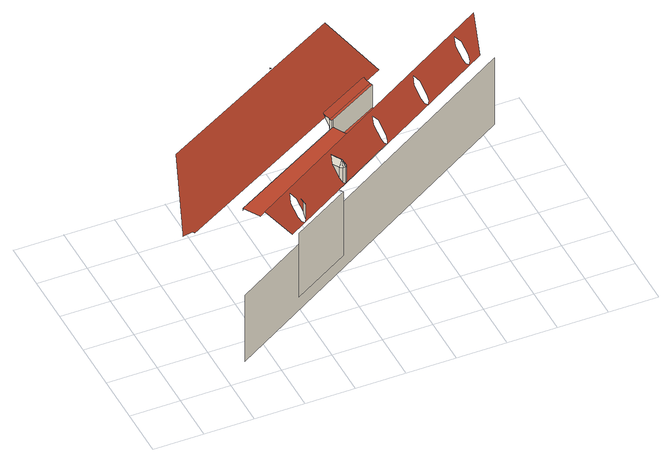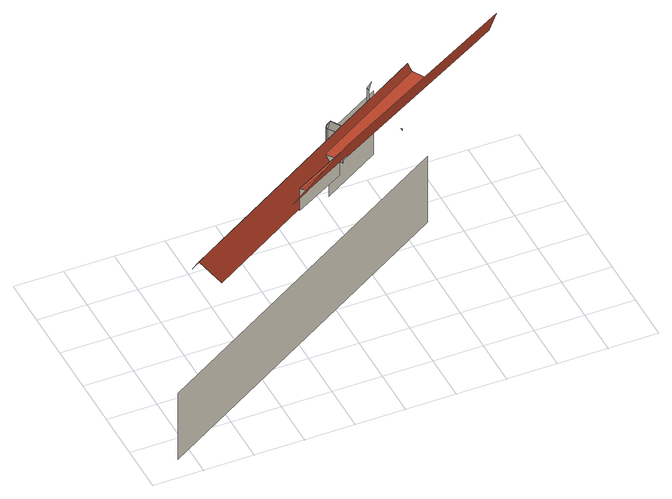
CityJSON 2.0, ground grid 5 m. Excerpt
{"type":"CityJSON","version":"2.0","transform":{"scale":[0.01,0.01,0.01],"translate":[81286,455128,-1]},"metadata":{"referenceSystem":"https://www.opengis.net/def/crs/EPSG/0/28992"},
"CityObjects":{
"building1":{"type":"Building","attributes":{"Volume":104797.07,"Dakoppervlakte":8542.52,"Muuroppervlakte":13883.88,"Vloeroppervlakte":5073.26,"hoogte_Z_max_in_m_NAP":34.28,"GEB_DOEL":"kantoorfunctie - kantoorfunctie,woonfunctie","yearOfConstruction":1620,"measuredHeight":34.75},"children":["building1-1"],"geometry":[{"type":"MultiSurface","lod":"2","boundaries":[[[0,1,2]],[[2,3,4,0]],[[5,6,7,8,9,10,11]],[[12,13,14,15,16,17,18,19,20,21,22]],[[23,24,25,26,27]],[[28,11,10,29]],[[30,31,27,26]],[[32,33,34]],[[34,35,36,32]],[[31,30,37,38]],[[39,40,41]],[[34,33,42,43]],[[43,35,34]],[[44,35,43]],[[43,42,38,44]],[[35,45,46,36]],[[38,37,44]],[[44,37,47,48,49]],[[49,50,35,44]],[[49,48,51,50]],[[45,35,50]],[[45,52,46]],[[50,51,52,45]],[[20,53,21]],[[54,55,53,20]],[[56,57,55,54,58]],[[29,10,59,57,56]],[[59,10,9,60]],[[61,9,8,62]],[[62,8,7]],[[63,64,65,66,67,68,69,70,31,38,42,33,32,36,46,52,51,48,71,72,73,74,75],[76,77,78,79,4,3,80,81],[82,83,84,85,86,87,88,89],[90,91,92,93,94,95,96,97]],[[48,47,98,71]],[[69,68,99,100,101,62,7,6]],[[102,103,104,105]],[[59,60,106,107,57]],[[101,108,61,62]],[[53,55,57,107,109,110,22,21]],[[108,111,106,60,9,61]]],"semantics":{"surfaces":[{"type":"RoofSurface"},{"type":"WallSurface"}],"values":[null,null,0,0,1,1,1,null,null,1,1,null,null,null,null,null,null,null,null,null,null,null,null,1,1,1,1,1,1,1,0,1,0,1,0,0,0,1]}}]},
"building1-1":{"type":"BuildingInstallation","parents":["building1"],"geometry":[{"type":"MultiSurface","lod":"2","boundaries":[[[35,45,46,36]],[[34,35,36,32]],[[45,35,50]],[[43,35,34]],[[44,35,43]],[[49,50,35,44]],[[50,51,52,45]],[[34,33,42,43]],[[45,52,46]],[[32,33,34]],[[43,42,38,44]],[[49,48,51,50]],[[38,37,44]],[[44,37,47,48,49]]],"semantics":{"surfaces":[{"type":"RoofSurface"},{"type":"WallSurface"}],"values":[0,0,0,0,0,0,1,1,1,1,1,1,1,1]}}]}
},
"vertices":[
[1306,196,1792],[1272,176,1857],[1310,164,1792],[1310,164,1619],[1306,196,1665],[860,156,1815],[862,153,1815],[2040,855,1815],[1982,959,1815],[1964,992,1815],[1952,985,1815],[763,319,1815],[2449,1347,1897],[2626,1445,1897],[2154,1575,2527],[184,492,2527],[57,75,1964],[52,59,1943],[169,108,1918],[193,108,1897],[1915,1054,1897],[1903,1075,1942],[2437,1369,1942],[1182,23,1597],[1182,23,840],[1786,375,840],[1786,375,1593],[1786,375,1597],[763,319,1791],[1952,985,1791],[1761,417,1593],[1761,417,1597],[1757,558,1792],[1798,488,1663],[1798,488,1792],[1832,508,1857],[1769,614,1857],[1853,472,1593],[1853,472,1597],[1531,1400,2340],[1531,1400,2357],[1537,1389,2357],[1823,470,1620],[1823,470,1792],[1853,472,1792],[1866,528,1792],[1824,598,1792],[1854,472,1593],[1854,472,1597],[1854,472,1792],[1869,497,1792],[1869,497,1618],[1866,528,1663],[1915,1054,1929],[1937,1013,1818],[1937,1013,1904],[1939,1009,1791],[1939,1009,1902],[1937,1013,1791],[1952,985,1902],[1964,992,1902],[1964,992,1636],[1982,959,1636],[2387,933,1792],[2429,863,1663],[2432,832,1618],[2417,807,1597],[3680,1560,1597],[3730,1805,1889],[887,111,1889],[1122,37,1597],[2415,807,1597],[2385,805,1619],[2361,823,1663],[2319,893,1792],[2332,949,1857],[1239,156,1665],[1197,225,1792],[1210,281,1857],[1265,265,1792],[1294,139,1598],[1263,138,1621],[3535,1481,1606],[3504,1479,1629],[3480,1497,1673],[3442,1562,1792],[3454,1617,1857],[3509,1602,1792],[3548,1537,1673],[3551,1506,1628],[2944,1142,1625],[2919,1160,1669],[2879,1227,1792],[2892,1282,1857],[2947,1267,1792],[2987,1200,1669],[2990,1168,1623],[2974,1143,1602],[2415,807,1593],[3539,1886,1636],[2755,1419,1636],[2495,1264,1636],[4147,2265,53],[4147,2265,840],[749,247,840],[749,247,53],[2486,1279,1902],[2473,1303,1902],[2486,1279,1636],[2470,1308,1905],[2449,1347,1929],[2486,1279,1809]
]}
